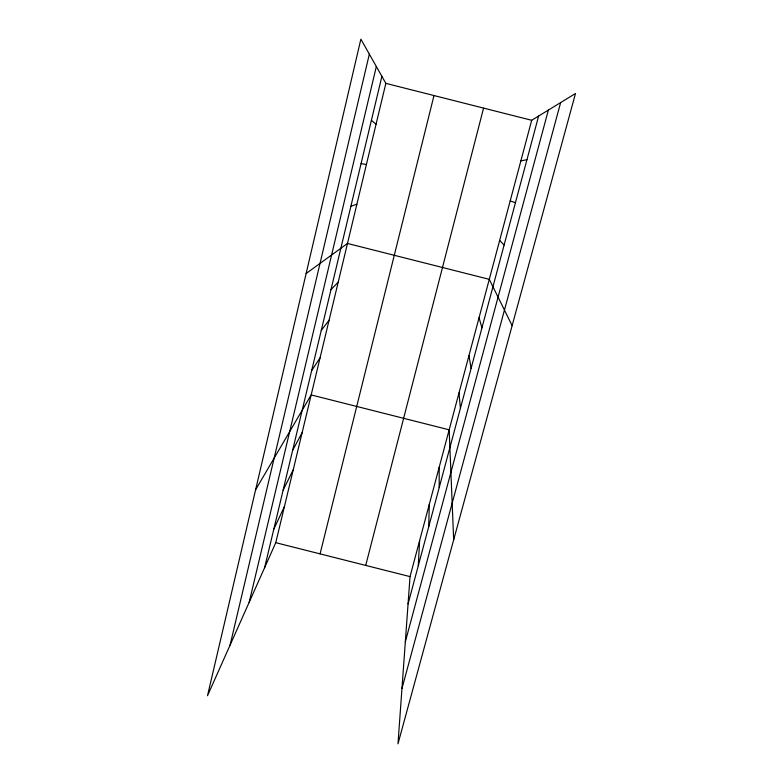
<?xml version="1.0" encoding="UTF-8"?>
<svg xmlns="http://www.w3.org/2000/svg" width="783" height="783" viewBox="0 0 783 783"><rect width="100%" height="100%" fill="white"/><g stroke="black" fill="none" stroke-linecap="round" stroke-linejoin="round"><path stroke-width="1.17" d="M428.673 526.92L429.329 504.223M418.288 565.708L419.61 540.661M410.028 576.611L397.979 743.85L575.495 93.5L531.686 120.288L410.028 576.611L275.763 542.678L207.505 695.735L360.875 39.15L385.853 83.36L275.763 542.678M230.085 645.104L369.341 54.135M249.16 602.333L376.339 66.516M264.615 567.685L381.898 76.362M320.071 553.875L433.988 95.546M365.72 565.414L483.571 108.103M408.06 603.938L538.626 116.041M405.33 641.796L548.384 110.08M401.963 688.531L560.648 102.583M273.805 529.181L284.435 506.493M283.123 490.129L293.224 469.81M292.588 450.489L302.14 432.627M255.62 489.757L311.174 394.926L449.158 429.818L453.67 539.83M311.644 370.653L320.071 357.831M321.245 330.455L329.085 320.227M330.984 289.661L338.217 282.105M306.124 273.521L347.486 243.454L489.287 279.335L512.131 325.64M350.892 206.252L356.872 204.265M520.861 160.887L526.949 159.693M361.071 163.608L366.405 164.528M385.853 83.36L531.686 120.288M510.183 200.928L515.439 202.68M371.406 120.318L376.055 124.233M499.662 240.41L504.105 245.03M479.049 317.732L481.936 327.852M468.948 355.609L471.102 368.362M458.985 392.968L460.424 408.276M439.175 467.275L439.204 487.564"/></g></svg>
